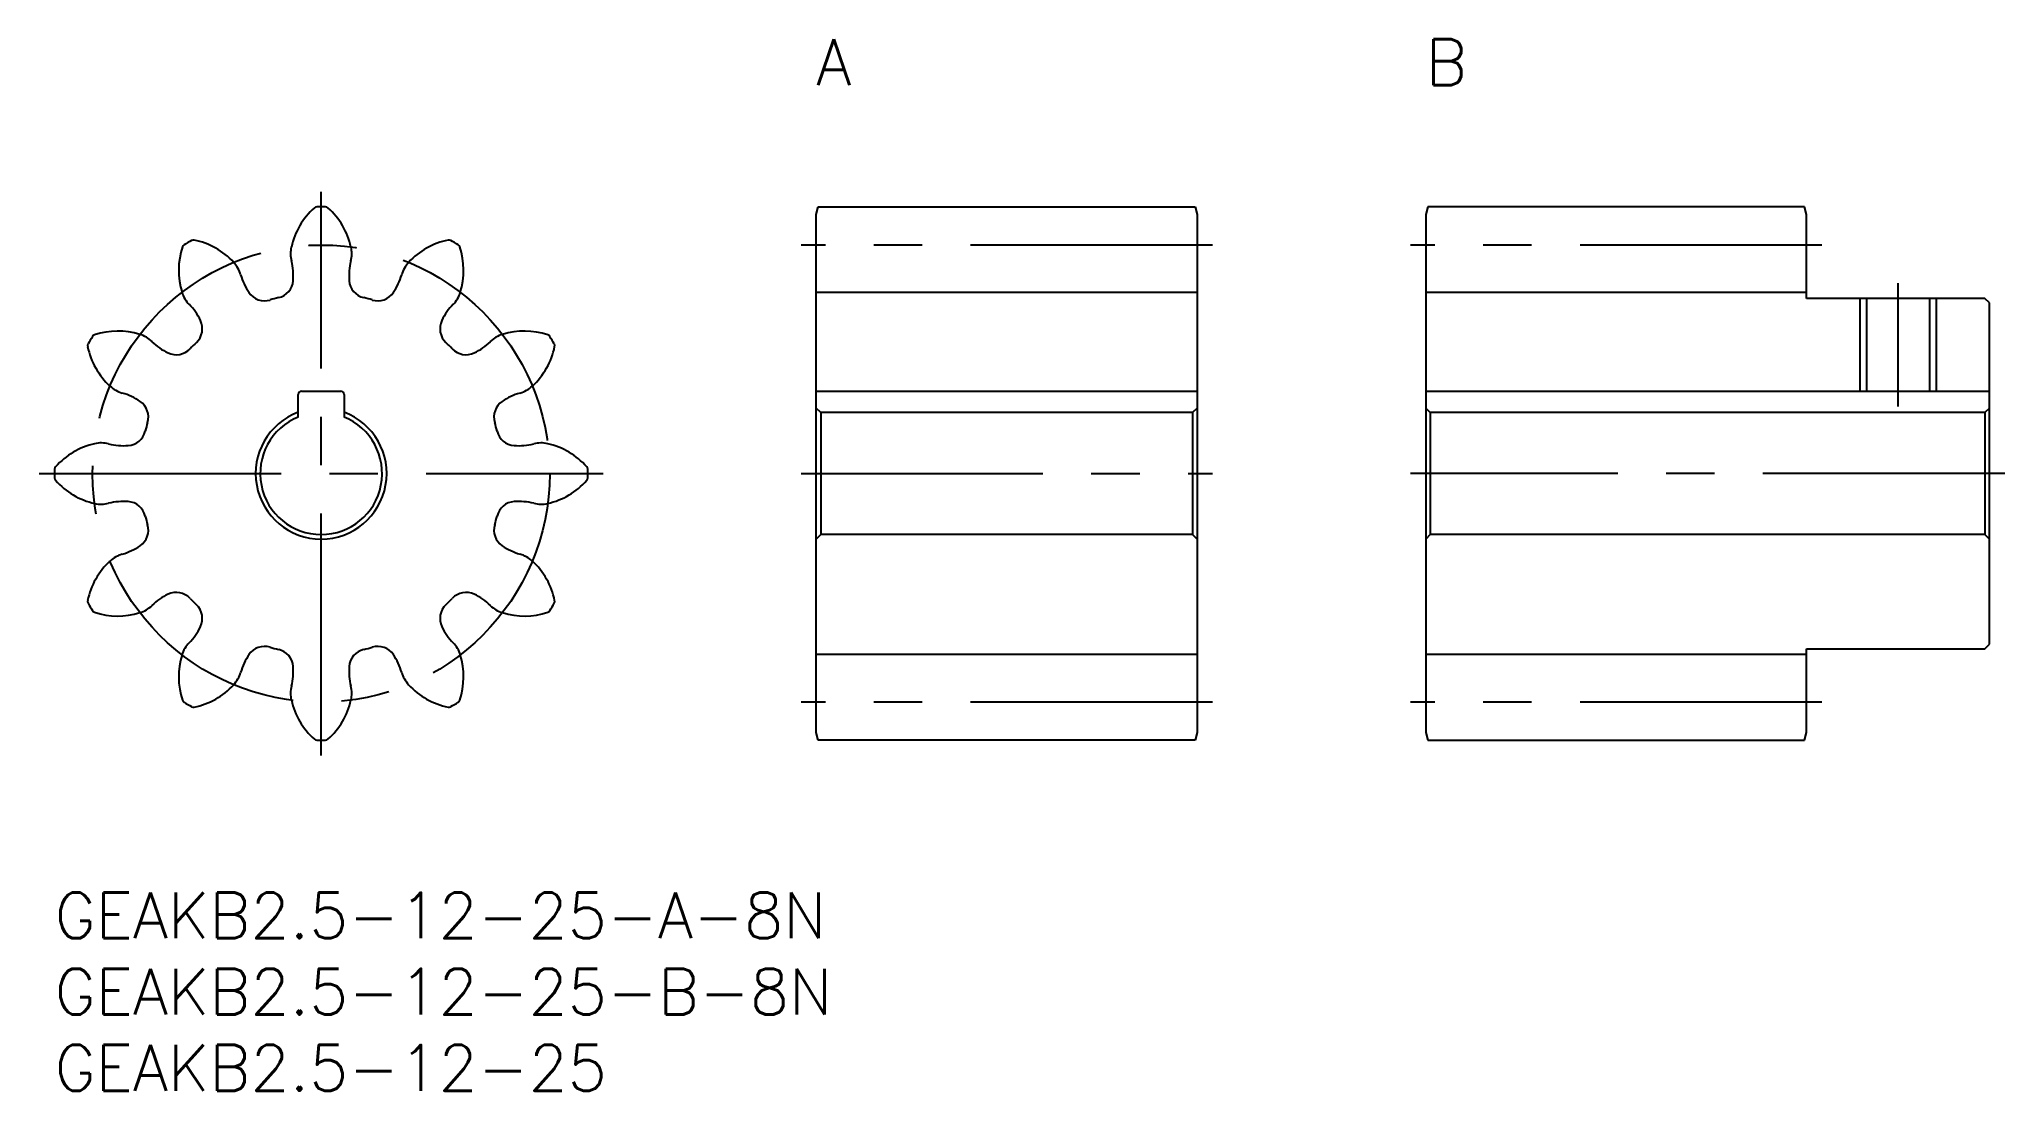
# Model space of a CAD drawing. Extents: x -1 to 128, y -13 to 56.
import ezdxf

# ---------------------------------------------------------------- set-up
doc = ezdxf.new("R2010")
doc.units = 0
doc.header["$LTSCALE"] = 0.5
doc.linetypes.add('CENTER', pattern=[50.8, 31.75, -6.35, 6.35, -6.35])
for name, color, linetype in [('MSM_CENTER', 1, 'CENTER'), ('MSM_CONTINUOUS', 7, 'CONTINUOUS'), ('MSM_NARROW', 5, 'CONTINUOUS'), ('MSM_PART_NUMBER', 7, 'CONTINUOUS')]:
    doc.layers.add(name, color=color, linetype=linetype)
doc.styles.get("Standard").update_dxf_attribs({"font": 'txt.shx', "height": 3, "bigfont": 'bigfont.shx'})

# ---------------------------------------------------------------- blocks, each defined once
blk = doc.blocks.new('*U28')
at = {"layer": 'MSM_PART_NUMBER'}
blk.add_text('GEAKB2.5-12-25-A-8N', height=3, dxfattribs=at).set_placement((0, -3))
blk = doc.blocks.new('*U29')
at = {"layer": 'MSM_PART_NUMBER'}
blk.add_text('GEAKB2.5-12-25-B-8N', height=3, dxfattribs=at).set_placement((0, -8))
blk = doc.blocks.new('*U30')
at = {"layer": 'MSM_PART_NUMBER'}
blk.add_text('GEAKB2.5-12-25', height=3, dxfattribs=at).set_placement((0, -13))
blk = doc.blocks.new('*U31')
at = {"layer": 'MSM_PART_NUMBER'}
blk.add_text('A', height=3, dxfattribs=at).set_placement((50, 53))
blk = doc.blocks.new('*U32')
at = {"layer": 'MSM_PART_NUMBER'}
blk.add_text('B', height=3, dxfattribs=at).set_placement((90, 53))

msp = doc.modelspace()

# ---------------------------------------------------------------- linework, layer by layer
at = {"layer": 'MSM_CENTER'}
for p, q in [((17.5, 9), (17.5, 46)), ((76, 42.5), (49, 42.5)), ((116, 42.5), (89, 42.5)), ((121, 31.9), (121, 40)), ((-1, 27.5), (36, 27.5)), ((49, 27.5), (76, 27.5)), ((128, 27.5), (89, 27.5)), ((76, 12.5), (49, 12.5)), ((116, 12.5), (89, 12.5))]:
    msp.add_line(p, q, dxfattribs=at)
msp.add_circle((17.5, 27.5), 15, dxfattribs=at)
at = {"layer": 'MSM_CONTINUOUS'}
for p, q in [((50, 44.5), (50.13, 45)), ((50, 10.5), (50, 44.5)), ((50.13, 45), (74.87, 45)), ((74.87, 45), (75, 44.5)), ((75, 44.5), (75, 10.5)), ((90.13, 45), (90, 44.5)), ((90, 44.5), (90, 10.5)), ((114.87, 45), (90.13, 45)), ((115, 44.5), (114.87, 45)), ((115, 39), (115, 44.5)), ((75, 39.38), (50, 39.38)), ((115, 39.38), (90, 39.38)), ((126.7, 39), (115, 39)), ((118.93, 39), (118.93, 32.9)), ((123.07, 39), (123.07, 32.9)), ((127, 38.7), (126.7, 39)), ((127, 16.3), (127, 38.7)), ((16, 31.21), (16, 32.7)), ((16.2, 32.9), (18.8, 32.9)), ((19, 32.7), (19, 31.21)), ((50, 32.9), (75, 32.9)), ((90, 32.9), (127, 32.9)), ((50.3, 31.5), (50, 31.8)), ((50.3, 31.5), (50.3, 23.5)), ((74.7, 31.5), (50.3, 31.5)), ((75, 31.8), (74.7, 31.5)), ((74.7, 31.5), (74.7, 23.5)), ((90.3, 31.5), (90, 31.8)), ((90.3, 31.5), (90.3, 23.5)), ((126.7, 31.5), (90.3, 31.5)), ((127, 31.8), (126.7, 31.5)), ((126.7, 31.5), (126.7, 23.5)), ((50.3, 23.5), (50, 23.2)), ((74.7, 23.5), (50.3, 23.5)), ((75, 23.2), (74.7, 23.5)), ((90.3, 23.5), (90, 23.2)), ((126.7, 23.5), (90.3, 23.5)), ((127, 23.2), (126.7, 23.5)), ((75, 15.62), (50, 15.62)), ((115, 15.62), (90, 15.62)), ((115, 10.5), (115, 16)), ((115, 16), (126.7, 16)), ((126.7, 16), (127, 16.3)), ((50.13, 10), (50, 10.5)), ((75, 10.5), (74.87, 10)), ((90, 10.5), (90.13, 10)), ((114.87, 10), (115, 10.5)), ((74.87, 10), (50.13, 10)), ((90.13, 10), (114.87, 10))]:
    msp.add_line(p, q, dxfattribs=at)
for centre, radius, start, end in [((20.23, 41.33), 4.8, 131.3622, 167.5), ((17.22, 44.75), 0.25, 90.9247, 131.3622), ((17.5, 27.5), 17.5, 89.0753, 90.9247), ((17.78, 44.75), 0.25, 48.6378, 89.0753), ((14.77, 41.33), 4.8, 12.5, 48.6378), ((17.5, 27.5), 17.5, 119.0753, 120.9247), ((9.12, 42.58), 0.25, 78.6378, 119.0753), ((8.22, 38.12), 4.8, 42.5, 78.6378), ((26.78, 38.12), 4.8, 101.3622, 137.5), ((25.88, 42.58), 0.25, 60.9247, 101.3622), ((17.5, 27.5), 17.5, 59.0753, 60.9247), ((12.95, 40.84), 4.8, 161.3622, 197.5), ((8.64, 42.3), 0.25, 120.9247, 161.3622), ((10.28, 40), 2.01, 15.9272, 42.5), ((17.5, 41.94), 2.01, 167.5, 194.0728), ((11.67, 40.48), 4, 355.4147, 14.0728), ((23.33, 40.48), 4, 165.9272, 184.5853), ((17.5, 41.94), 2.01, 345.9272, 12.5), ((24.72, 40), 2.01, 137.5, 164.0728), ((26.36, 42.3), 0.25, 18.6378, 59.0753), ((22.05, 40.84), 4.8, 342.5, 18.6378), ((16.06, 41.65), 4, 195.9272, 214.5853), ((14.42, 40.26), 1.25, 283.5899, 355.4147), ((20.58, 40.26), 1.25, 184.5853, 256.4101), ((18.94, 41.65), 4, 325.4147, 344.0728), ((10.28, 40), 2.01, 197.5, 224.0728), ((13.79, 40.09), 1.25, 214.5853, 286.4101), ((17.5, 27.5), 11.88, 103.5899, 106.4101), ((17.5, 27.5), 11.88, 73.5899, 76.4101), ((21.21, 40.09), 1.25, 253.5899, 325.4147), ((24.72, 40), 2.01, 315.9272, 342.5), ((5.97, 35.83), 4, 25.4147, 44.0728), ((8.45, 37.01), 1.25, 313.5899, 25.4147), ((26.55, 37.01), 1.25, 154.5853, 226.4101), ((29.03, 35.83), 4, 135.9272, 154.5853), ((17.5, 27.5), 17.5, 149.0753, 150.9247), ((2.7, 36.36), 0.25, 108.6378, 149.0753), ((4.16, 32.05), 4.8, 72.5, 108.6378), ((5, 34.72), 2.01, 45.9272, 72.5), ((9.17, 39.03), 4, 225.9272, 244.5853), ((25.83, 39.03), 4, 295.4147, 314.0728), ((30, 34.72), 2.01, 107.5, 134.0728), ((30.84, 32.05), 4.8, 71.3622, 107.5), ((32.3, 36.36), 0.25, 30.9247, 71.3622), ((17.5, 27.5), 17.5, 29.0753, 30.9247), ((2.42, 35.88), 0.25, 150.9247, 191.3622), ((6.88, 36.78), 4.8, 191.3622, 227.5), ((7.99, 36.55), 1.25, 244.5853, 316.4101), ((17.5, 27.5), 11.88, 133.5899, 136.4101), ((17.5, 27.5), 11.88, 43.5899, 46.4101), ((27.01, 36.55), 1.25, 223.5899, 295.4147), ((28.12, 36.78), 4.8, 312.5, 348.6378), ((32.58, 35.88), 0.25, 348.6378, 29.0753), ((5, 34.72), 2.01, 227.5, 254.0728), ((3.35, 28.94), 4, 55.4147, 74.0728), ((16.2, 32.7), 0.2, 90, 180), ((18.8, 32.7), 0.2, 0, 90), ((31.65, 28.94), 4, 105.9272, 124.5853), ((30, 34.72), 2.01, 285.9272, 312.5), ((4.91, 31.21), 1.25, 343.5899, 55.4147), ((17.5, 27.5), 4.3, 110.4162, 69.5838), ((17.5, 27.5), 4, 112.0243, 67.9757), ((30.09, 31.21), 1.25, 124.5853, 196.4101), ((4.74, 30.58), 1.25, 274.5853, 346.4101), ((17.5, 27.5), 11.88, 163.5899, 166.4101), ((17.5, 27.5), 11.88, 13.5899, 16.4101), ((30.26, 30.58), 1.25, 193.5899, 265.4147), ((3.67, 24.77), 4.8, 102.5, 138.6378), ((3.06, 27.5), 2.01, 75.9272, 102.5), ((4.52, 33.33), 4, 255.9272, 274.5853), ((30.48, 33.33), 4, 265.4147, 284.0728), ((31.94, 27.5), 2.01, 77.5, 104.0728), ((31.33, 24.77), 4.8, 41.3622, 77.5), ((0.25, 27.78), 0.25, 138.6378, 179.0753), ((17.5, 27.5), 17.5, 179.0753, 180.9247), ((0.25, 27.22), 0.25, 180.9247, 221.3622), ((34.75, 27.78), 0.25, 0.9247, 41.3622), ((34.75, 27.22), 0.25, 318.6378, 359.0753), ((17.5, 27.5), 17.5, 359.0753, 0.9247), ((3.67, 30.23), 4.8, 221.3622, 257.5), ((31.33, 30.23), 4.8, 282.5, 318.6378), ((3.06, 27.5), 2.01, 257.5, 284.0728), ((4.52, 21.67), 4, 85.4147, 104.0728), ((4.74, 24.42), 1.25, 13.5899, 85.4147), ((17.5, 27.5), 11.88, 193.5899, 196.4101), ((17.5, 27.5), 11.88, 343.5899, 346.4101), ((30.26, 24.42), 1.25, 94.5853, 166.4101), ((30.48, 21.67), 4, 75.9272, 94.5853), ((31.94, 27.5), 2.01, 255.9272, 282.5), ((4.91, 23.79), 1.25, 304.5853, 16.4101), ((30.09, 23.79), 1.25, 163.5899, 235.4147), ((5, 20.28), 2.01, 105.9272, 132.5), ((3.35, 26.06), 4, 285.9272, 304.5853), ((31.65, 26.06), 4, 235.4147, 254.0728), ((30, 20.28), 2.01, 47.5, 74.0728), ((6.88, 18.22), 4.8, 132.5, 168.6378), ((28.12, 18.22), 4.8, 11.3622, 47.5), ((9.17, 15.97), 4, 115.4147, 134.0728), ((7.99, 18.45), 1.25, 43.5899, 115.4147), ((27.01, 18.45), 1.25, 64.5853, 136.4101), ((25.83, 15.97), 4, 45.9272, 64.5853), ((2.42, 19.12), 0.25, 168.6378, 209.0753), ((17.5, 27.5), 17.5, 209.0753, 210.9247), ((2.7, 18.64), 0.25, 210.9247, 251.3622), ((4.16, 22.95), 4.8, 251.3622, 287.5), ((5, 20.28), 2.01, 287.5, 314.0728), ((17.5, 27.5), 11.88, 223.5899, 226.4101), ((8.45, 17.99), 1.25, 334.5853, 46.4101), ((26.55, 17.99), 1.25, 133.5899, 205.4147), ((17.5, 27.5), 11.88, 313.5899, 316.4101), ((30, 20.28), 2.01, 225.9272, 252.5), ((30.84, 22.95), 4.8, 252.5, 288.6378), ((32.3, 18.64), 0.25, 288.6378, 329.0753), ((17.5, 27.5), 17.5, 329.0753, 330.9247), ((32.58, 19.12), 0.25, 330.9247, 11.3622), ((5.97, 19.17), 4, 315.9272, 334.5853), ((29.03, 19.17), 4, 205.4147, 224.0728), ((12.95, 14.16), 4.8, 162.5, 198.6378), ((10.28, 15), 2.01, 135.9272, 162.5), ((16.06, 13.35), 4, 145.4147, 164.0728), ((13.79, 14.91), 1.25, 73.5899, 145.4147), ((17.5, 27.5), 11.88, 253.5899, 256.4101), ((14.42, 14.74), 1.25, 4.5853, 76.4101), ((20.58, 14.74), 1.25, 103.5899, 175.4147), ((17.5, 27.5), 11.88, 283.5899, 286.4101), ((21.21, 14.91), 1.25, 34.5853, 106.4101), ((18.94, 13.35), 4, 15.9272, 34.5853), ((24.72, 15), 2.01, 17.5, 44.0728), ((22.05, 14.16), 4.8, 341.3622, 17.5), ((10.28, 15), 2.01, 317.5, 344.0728), ((11.67, 14.52), 4, 345.9272, 4.5853), ((23.33, 14.52), 4, 175.4147, 194.0728), ((24.72, 15), 2.01, 195.9272, 222.5), ((8.22, 16.88), 4.8, 281.3622, 317.5), ((17.5, 13.06), 2.01, 165.9272, 192.5), ((17.5, 13.06), 2.01, 347.5, 14.0728), ((26.78, 16.88), 4.8, 222.5, 258.6378), ((8.64, 12.7), 0.25, 198.6378, 239.0753), ((17.5, 27.5), 17.5, 239.0753, 240.9247), ((9.12, 12.42), 0.25, 240.9247, 281.3622), ((20.23, 13.67), 4.8, 192.5, 228.6378), ((14.77, 13.67), 4.8, 311.3622, 347.5), ((25.88, 12.42), 0.25, 258.6378, 299.0753), ((17.5, 27.5), 17.5, 299.0753, 300.9247), ((26.36, 12.7), 0.25, 300.9247, 341.3622), ((17.22, 10.25), 0.25, 228.6378, 269.0753), ((17.5, 27.5), 17.5, 269.0753, 270.9247), ((17.78, 10.25), 0.25, 270.9247, 311.3622)]:
    msp.add_arc(centre, radius, start, end, dxfattribs=at)
at = {"layer": 'MSM_NARROW'}
for p, q in [((118.5, 39), (118.5, 32.9)), ((123.5, 39), (123.5, 32.9))]:
    msp.add_line(p, q, dxfattribs=at)

# ---------------------------------------------------------------- block references
at = {"layer": 'MSM_CONTINUOUS'}
for name in ['*U31', '*U32', '*U28', '*U29', '*U30']:
    msp.add_blockref(name, (0, 0), dxfattribs=at)

doc.saveas('drawing.dxf')
